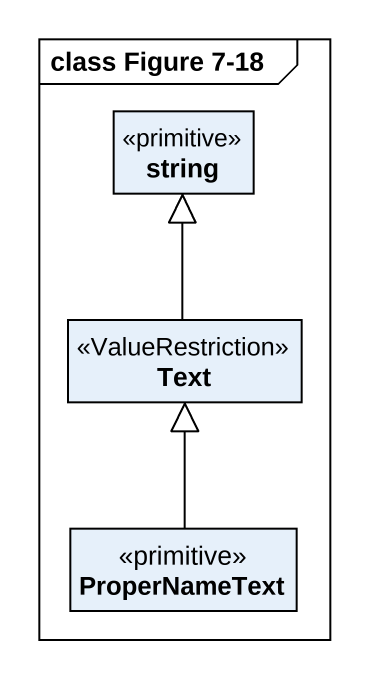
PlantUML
@startuml
mainframe class Figure 7-18
hide circle
hide empty members
class string <<primitive>>
class Text <<ValueRestriction>>
class ProperNameText <<primitive>>
Text -up-|> string
ProperNameText -up-|> Text
@enduml
